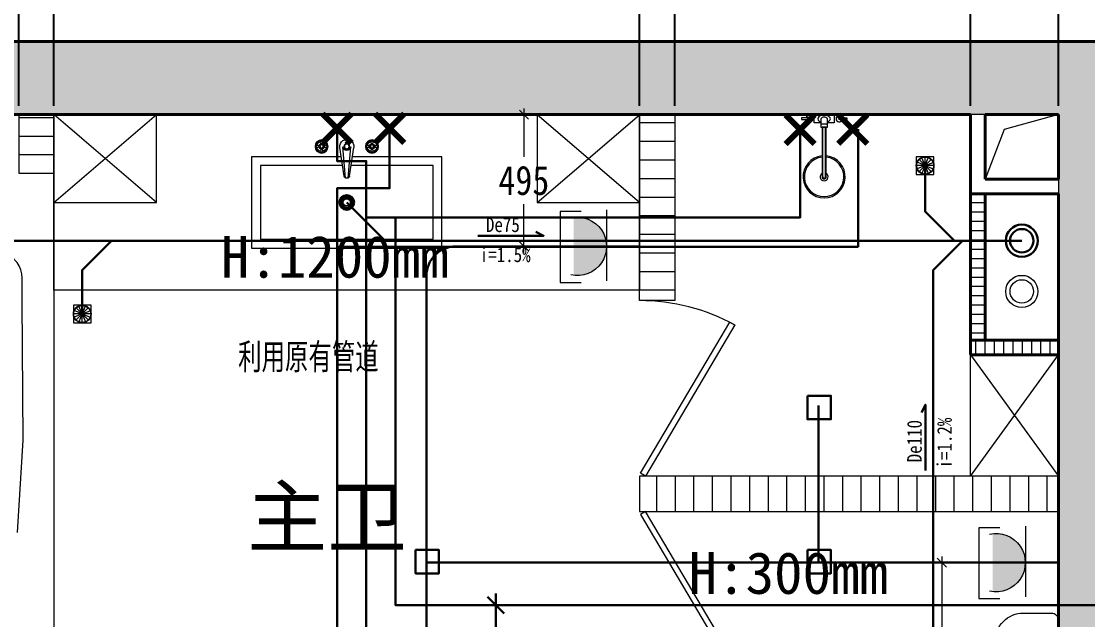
# Model space of a CAD drawing. Header units: millimetres. Extents: x -64529 to 3079702, y -28926 to 77119.
# Drawn here: x -28731 to -25090, y 15637 to 17680 of the extents above; entities that cross this region are included whole.
import ezdxf

# ---------------------------------------------------------------- set-up
doc = ezdxf.new("R2010")
doc.units = ezdxf.units.MM
doc.header["$LTSCALE"] = 10
doc.layers.get('0').update_dxf_attribs({"color": 255})
doc.layers.get('Defpoints').update_dxf_attribs({"color": 255})
for name, color, linetype, lineweight in [('1强弱电插座尺寸', 5, 'Continuous', 0), ('1强电插座布线图', 1, 'Continuous', 30), ('1强电插座布置图', 1, 'Continuous', 30), ('1排水布置图', 1, 'Continuous', 30), ('1浅浅', 251, 'Continuous', 20), ('1给水布置图', 4, 'Continuous', 30), ('1给水平面布置图', 4, 'Continuous', 13), ('图框', 255, 'Continuous', 0), ('机电', 3, 'Continuous', 0), ('标注', 250, 'Continuous', 0)]:
    doc.layers.add(name, color=color, linetype=linetype, lineweight=lineweight)
doc.styles.add('_THVAC_DIM', font='SIMPLEX', dxfattribs={"width": 0.8, "height": 3.5, "bigfont": 'HZTXT'})
doc.styles.get("Standard").update_dxf_attribs({"font": ''})
doc.styles.add('夏建东', font='', dxfattribs={"width": 0.85})
doc.styles.add('宋体', font='', dxfattribs={"height": 2.5})
doc.styles.get('Standard').set_extended_font_data('SimSun')
doc.styles.get('夏建东').set_extended_font_data('SimSun')
doc.styles.get('宋体').set_extended_font_data('SimSun')
doc.dimstyles.new('g', dxfattribs={"dimtxt": 100, "dimasz": 31, "dimexe": 21, "dimexo": 30, "dimgap": 31, "dimtad": 1, "dimtih": 1, "dimtoh": 1, "dimdec": 0, "dimrnd": 10, "dimdsep": 46, "dimtxsty": '夏建东', "dimblk": 'OBLIQUE', "dimcen": 2.5, "dimdle": 21, "dimclrd": 5, "dimclre": 5, "dimclrt": 5, "dimadec": 0, "dimazin": 0, "dimtfac": 1, "dimtdec": 0, "dimtmove": 2, "dimatfit": 3, "dimldrblk": 'DOT', "dimfxl": 300, "dimlwd": -1, "dimlwe": -1, "dimarcsym": 1})
doc.dimstyles.new('副本 外标注', dxfattribs={"dimtxt": 140, "dimasz": 60, "dimexe": 30, "dimexo": 30, "dimgap": 80, "dimtad": 1, "dimtoh": 1, "dimdec": 0, "dimtxsty": 'Standard', "dimblk": 'OBLIQUE', "dimcen": 2.5, "dimdle": 60, "dimclrd": 250, "dimclre": 250, "dimclrt": 44, "dimadec": 0, "dimazin": 0, "dimtfac": 1, "dimtdec": 0, "dimtix": 1, "dimtmove": 0, "dimatfit": 3, "dimldrblk": 'DOTSMALL', "dimfxl": 1, "dimtfill": 1, "dimarcsym": 0})
doc.dimstyles.new('外尺寸', dxfattribs={"dimscale": 100, "dimtxt": 2.5, "dimasz": 1, "dimexe": 1, "dimexo": 1, "dimgap": 0.8, "dimtad": 1, "dimdec": 0, "dimdsep": 46, "dimtxsty": '宋体', "dimblk1": 'ARCHTICK', "dimblk2": 'ARCHTICK', "dimsah": 1, "dimcen": -0.9, "dimclrd": 256, "dimclre": 256, "dimclrt": 96, "dimaunit": 1, "dimadec": 0, "dimazin": 0, "dimtfac": 0.35, "dimtdec": 0, "dimtix": 1, "dimtmove": 2, "dimatfit": 3, "dimldrblk": 'DOT', "dimfxl": 7, "dimfxlon": 1, "dimtvp": 0.8, "dimtolj": 1, "dimtzin": 0, "dimlwd": -1, "dimlwe": -1, "dimarcsym": 0})

# ---------------------------------------------------------------- blocks, each defined once
blk = doc.blocks.new('热水')
at = {"layer": '图框', "color": 1, "lineweight": 0, "const_width": 40, "elevation": 5661.9}
for points in [[(228689.2, 195326.7), (228490.4, 195525.6)], [(228689.2, 195525.6), (228490.4, 195326.7)]]:
    blk.add_lwpolyline(points, dxfattribs=at)
blk = doc.blocks.new('冷水')
at = {"layer": '图框', "color": 4, "lineweight": 0, "const_width": 40, "elevation": 5661.9}
for points in [[(228130.8, 195325.4), (228329.7, 195524.3)], [(228329.7, 195325.4), (228130.8, 195524.3)]]:
    blk.add_lwpolyline(points, dxfattribs=at)
blk = doc.blocks.new('A$C27FE3D30')
at = {"layer": '机电'}
for p, q in [((-94262, 38463), (-94351, 38501)), ((-94262, 38463), (-94330, 38531)), ((-94262, 38463), (-94300, 38552)), ((-94262, 38367), (-94262, 38559)), ((-94262, 38463), (-94226, 38552)), ((-94262, 38463), (-94195, 38531)), ((-94262, 38463), (-94173, 38499)), ((-94262, 38463), (-94358, 38463)), ((-94262, 38463), (-94358, 38463)), ((-94166, 38463), (-94358, 38463)), ((-94262, 38463), (-94351, 38426)), ((-94262, 38463), (-94330, 38396)), ((-94262, 38463), (-94300, 38375)), ((-94262, 38463), (-94195, 38396)), ((-94262, 38463), (-94226, 38375)), ((-94262, 38463), (-94173, 38428)), ((-94262, 38463), (-94262, 38463))]:
    blk.add_line(p, q, dxfattribs=at)
blk.add_lwpolyline([(-94362, 38363), (-94162, 38363), (-94162, 38563), (-94362, 38563)], close=True, dxfattribs=at)
for radius in [100, 96]:
    blk.add_circle((-94262, 38463), radius, dxfattribs=at)
blk = doc.blocks.new('_Oblique')
at = {"color": 0, "linetype": 'ByBlock', "lineweight": -2}
blk.add_line((-0.5, -0.5), (0.5, 0.5), dxfattribs=at)
blk = doc.blocks.new('*D613')
at = {"layer": '1浅浅', "color": 250, "lineweight": -2, "transparency": 16777216}
for p, q in [((-35240, 17391.5), (-35240, 19292.7)), ((-17760, 17391.5), (-17760, 19292.7)), ((-35300, 19262.7), (-17700, 19262.7))]:
    blk.add_line(p, q, dxfattribs=at)
at = {"layer": 'Defpoints', "color": 0, "lineweight": 30, "transparency": 16777216}
for p in [(-17760, 19262.7), (-35240, 17361.5), (-17760, 17361.5)]:
    blk.add_point(p, dxfattribs=at)
at = {"layer": '1浅浅', "color": 250, "lineweight": -2, "transparency": 16777216, "xscale": 60, "yscale": 60, "zscale": 60, "rotation": 180}
blk.add_blockref('_Oblique', (-35240, 19262.7), dxfattribs=at)
at = {"layer": '1浅浅', "color": 250, "lineweight": -2, "transparency": 16777216, "xscale": 60, "yscale": 60, "zscale": 60}
blk.add_blockref('_Oblique', (-17760, 19262.7), dxfattribs=at)
at = {"layer": '1浅浅', "color": 44, "transparency": 16777216, "insert": (-26500, 19412.7), "char_height": 140, "attachment_point": 5, "bg_fill": 3, "box_fill_scale": 1.1, "bg_fill_color": 256, "bg_fill_true_color": 13158600, "bg_fill_transparency": 16430252}
blk.add_mtext('17330', dxfattribs=at)
blk = doc.blocks.new('_DotSmall')
at = {"color": 0, "linetype": 'ByBlock', "const_width": 0.5}
blk.add_lwpolyline([(-0.0625, 0, 1), (0.0625, 0, 1)], format="xyb", close=True, dxfattribs=at)
blk = doc.blocks.new('*D631')
at = {"layer": '1浅浅', "color": 250, "lineweight": -2, "transparency": 16777216}
for p, q in [((-26500, 17391.5), (-26500, 18359.6)), ((-25490, 17391.5), (-25490, 18359.6)), ((-26560, 18329.6), (-25430, 18329.6))]:
    blk.add_line(p, q, dxfattribs=at)
at = {"layer": 'Defpoints', "color": 0, "lineweight": 30, "transparency": 16777216}
for p in [(-25490, 18329.6), (-26500, 17361.5), (-25490, 17361.5)]:
    blk.add_point(p, dxfattribs=at)
at = {"layer": '1浅浅', "color": 250, "lineweight": -2, "transparency": 16777216, "xscale": 60, "yscale": 60, "zscale": 60, "rotation": 180}
blk.add_blockref('_Oblique', (-26500, 18329.6), dxfattribs=at)
at = {"layer": '1浅浅', "color": 250, "lineweight": -2, "transparency": 16777216, "xscale": 60, "yscale": 60, "zscale": 60}
blk.add_blockref('_Oblique', (-25490, 18329.6), dxfattribs=at)
at = {"layer": '1浅浅', "color": 44, "transparency": 16777216, "insert": (-25995, 18479.6), "char_height": 140, "attachment_point": 5, "bg_fill": 3, "box_fill_scale": 1.1, "bg_fill_color": 256, "bg_fill_true_color": 13158600, "bg_fill_transparency": 3955916}
blk.add_mtext('1010', dxfattribs=at)
blk = doc.blocks.new('*D632')
at = {"layer": '1浅浅', "color": 250, "lineweight": -2, "transparency": 16777216}
for p, q in [((-25490, 17391.5), (-25490, 18359.6)), ((-25190, 17391.5), (-25190, 18359.6)), ((-25490, 18329.6), (-25550, 18329.6)), ((-25490, 18329.6), (-25190, 18329.6)), ((-25190, 18329.6), (-25130, 18329.6))]:
    blk.add_line(p, q, dxfattribs=at)
at = {"layer": 'Defpoints', "color": 0, "lineweight": 30, "transparency": 16777216}
for p in [(-25190, 18329.6), (-25490, 17361.5), (-25190, 17361.5)]:
    blk.add_point(p, dxfattribs=at)
at = {"layer": '1浅浅', "color": 250, "lineweight": -2, "transparency": 16777216, "xscale": 60, "yscale": 60, "zscale": 60}
blk.add_blockref('_Oblique', (-25490, 18329.6), dxfattribs=at)
at = {"layer": '1浅浅', "color": 250, "lineweight": -2, "transparency": 16777216, "xscale": 60, "yscale": 60, "zscale": 60, "rotation": 180}
blk.add_blockref('_Oblique', (-25190, 18329.6), dxfattribs=at)
at = {"layer": '1浅浅', "color": 44, "transparency": 16777216, "insert": (-25340, 18479.6), "char_height": 140, "attachment_point": 5, "bg_fill": 3, "box_fill_scale": 1.1, "bg_fill_color": 256, "bg_fill_true_color": 13158600, "bg_fill_transparency": 3955916}
blk.add_mtext('300', dxfattribs=at)
blk = doc.blocks.new('_ArchTick')
at = {"color": 0, "linetype": 'ByBlock', "const_width": 0.15}
blk.add_lwpolyline([(-0.5, -0.5), (0.5, 0.5)], dxfattribs=at)
blk = doc.blocks.new('*D633')
at = {"layer": '1浅浅', "transparency": 16777216}
for p, q in [((-29550, 18127.3), (-29550, 18927.3)), ((-25190, 18127.3), (-25190, 18927.3)), ((-29550, 18827.3), (-25190, 18827.3))]:
    blk.add_line(p, q, dxfattribs=at)
at = {"layer": 'Defpoints', "color": 0, "lineweight": 30, "transparency": 16777216}
for p in [(-25190, 18827.3), (-29550, 17361.5), (-25190, 17361.5)]:
    blk.add_point(p, dxfattribs=at)
at = {"layer": '1浅浅', "transparency": 16777216, "xscale": 100, "yscale": 100, "zscale": 100, "rotation": 180}
blk.add_blockref('_ArchTick', (-29550, 18827.3), dxfattribs=at)
at = {"layer": '1浅浅', "transparency": 16777216, "xscale": 100, "yscale": 100, "zscale": 100}
blk.add_blockref('_ArchTick', (-25190, 18827.3), dxfattribs=at)
at = {"layer": '1浅浅', "color": 96, "transparency": 16777216, "insert": (-27370, 18908.5), "char_height": 2.5, "attachment_point": 5, "style": '宋体'}
blk.add_mtext('\\A1;4360', dxfattribs=at)
blk = doc.blocks.new('_Dot')
at = {"color": 0, "linetype": 'ByBlock', "lineweight": -2}
blk.add_line((-0.5, 0), (-1, 0), dxfattribs=at)
at = {"color": 0, "linetype": 'ByBlock', "const_width": 0.5}
blk.add_lwpolyline([(-0.25, 0, 1), (0.25, 0, 1)], format="xyb", close=True, dxfattribs=at)
blk = doc.blocks.new('20180505.12473001')
at = {"layer": '标注', "linetype": 'ByBlock'}
h = blk.add_hatch(color=1, dxfattribs=at)
edge = h.paths.add_edge_path()
edge.add_ellipse((212.8, 124.7), major_axis=(0, 99.8), ratio=1, start_angle=-6.9343, end_angle=186.9801, ccw=False)
edge.add_line((224.9, 223.7), (224.9, 25.6))
at = {"layer": '标注', "color": 1}
for p, q in [((112.7, 0, 0), (112.7, 242, 0)), ((0, 124.7, 0), (132.1, 124.7, 0))]:
    blk.add_line(p, q, dxfattribs=at)
at = {"layer": '标注', "color": 1, "elevation": 0}
blk.add_lwpolyline([(200, 5.4), (271.6, 5.4), (271.6, 247.6), (200, 247.6)], dxfattribs=at)
at = {"layer": '标注', "color": 1, "extrusion": (0, 0, -1)}
blk.add_ellipse((212.8, 124.7, 0), major_axis=(0, 99.8), ratio=1, start_param=2.918756, end_param=6.505223, dxfattribs=at)
blk = doc.blocks.new('*D645')
at = {"layer": '1强弱电插座尺寸', "color": 5, "transparency": 16777216}
for p, q in [((-27015.3, 17382.3), (-27015.3, 17217.4)), ((-26695.3, 17361.3), (-27036.3, 17361.3)), ((-27015.3, 16890.5), (-27015.3, 17055.4)), ((-26695.3, 16911.5), (-27036.3, 16911.5))]:
    blk.add_line(p, q, dxfattribs=at)
at = {"layer": 'Defpoints', "color": 0, "lineweight": 30, "transparency": 16777216}
for p in [(-27015.3, 17361.3), (-26665.3, 17361.3), (-26665.3, 16911.5)]:
    blk.add_point(p, dxfattribs=at)
at = {"layer": '1强弱电插座尺寸', "color": 5, "transparency": 16777216, "xscale": 31, "yscale": 31, "zscale": 31}
for p, rotation in [((-27015.3, 17361.3), 90), ((-27015.3, 16911.5), 270)]:
    blk.add_blockref('_Oblique', p, dxfattribs=dict(at, rotation=rotation))
at = {"layer": '1强弱电插座尺寸', "color": 5, "transparency": 16777216, "insert": (-27015.3, 17136.4), "char_height": 100, "attachment_point": 5, "style": '夏建东'}
blk.add_mtext('495', dxfattribs=at)
blk = doc.blocks.new('*D686')
at = {"layer": '1浅浅', "color": 250, "lineweight": -2, "transparency": 16777216}
for p, q in [((-29430, 17391.5), (-29430, 18359.6)), ((-28740, 17391.5), (-28740, 18359.6)), ((-29490, 18329.6), (-28680, 18329.6))]:
    blk.add_line(p, q, dxfattribs=at)
at = {"layer": 'Defpoints', "color": 0, "lineweight": 30, "transparency": 16777216}
for p in [(-28740, 18329.6), (-29430, 17361.5), (-28740, 17361.5)]:
    blk.add_point(p, dxfattribs=at)
at = {"layer": '1浅浅', "color": 250, "lineweight": -2, "transparency": 16777216, "xscale": 60, "yscale": 60, "zscale": 60, "rotation": 180}
blk.add_blockref('_Oblique', (-29430, 18329.6), dxfattribs=at)
at = {"layer": '1浅浅', "color": 250, "lineweight": -2, "transparency": 16777216, "xscale": 60, "yscale": 60, "zscale": 60}
blk.add_blockref('_Oblique', (-28740, 18329.6), dxfattribs=at)
at = {"layer": '1浅浅', "color": 44, "transparency": 16777216, "insert": (-29085, 18479.6), "char_height": 140, "attachment_point": 5, "bg_fill": 3, "box_fill_scale": 1.1, "bg_fill_color": 256, "bg_fill_true_color": 13158600, "bg_fill_transparency": 3955916}
blk.add_mtext('690', dxfattribs=at)
blk = doc.blocks.new('*D687')
at = {"layer": '1浅浅', "color": 250, "lineweight": -2, "transparency": 16777216}
for p, q in [((-28740, 17391.5), (-28740, 18359.6)), ((-28620, 17391.5), (-28620, 18359.6)), ((-28740, 18329.6), (-28800, 18329.6)), ((-28740, 18329.6), (-28620, 18329.6)), ((-28620, 18329.6), (-28560, 18329.6))]:
    blk.add_line(p, q, dxfattribs=at)
at = {"layer": 'Defpoints', "color": 0, "lineweight": 30, "transparency": 16777216}
for p in [(-28620, 18329.6), (-28740, 17361.5), (-28620, 17361.5)]:
    blk.add_point(p, dxfattribs=at)
at = {"layer": '1浅浅', "color": 250, "lineweight": -2, "transparency": 16777216, "xscale": 60, "yscale": 60, "zscale": 60}
blk.add_blockref('_Oblique', (-28740, 18329.6), dxfattribs=at)
at = {"layer": '1浅浅', "color": 250, "lineweight": -2, "transparency": 16777216, "xscale": 60, "yscale": 60, "zscale": 60, "rotation": 180}
blk.add_blockref('_Oblique', (-28620, 18329.6), dxfattribs=at)
at = {"layer": '1浅浅', "color": 44, "transparency": 16777216, "insert": (-28680, 18479.6), "char_height": 140, "attachment_point": 5, "bg_fill": 3, "box_fill_scale": 1.1, "bg_fill_color": 256, "bg_fill_true_color": 13158600, "bg_fill_transparency": 9497788}
blk.add_mtext('120', dxfattribs=at)
blk = doc.blocks.new('*D688')
at = {"layer": '1浅浅', "color": 250, "lineweight": -2, "transparency": 16777216}
for p, q in [((-28620, 17391.5), (-28620, 18359.6)), ((-26620, 17391.3), (-26620, 18359.6)), ((-28680, 18329.6), (-26560, 18329.6))]:
    blk.add_line(p, q, dxfattribs=at)
at = {"layer": 'Defpoints', "color": 0, "lineweight": 30, "transparency": 16777216}
for p in [(-26620, 18329.6), (-28620, 17361.5), (-26620, 17361.3)]:
    blk.add_point(p, dxfattribs=at)
at = {"layer": '1浅浅', "color": 250, "lineweight": -2, "transparency": 16777216, "xscale": 60, "yscale": 60, "zscale": 60, "rotation": 180}
blk.add_blockref('_Oblique', (-28620, 18329.6), dxfattribs=at)
at = {"layer": '1浅浅', "color": 250, "lineweight": -2, "transparency": 16777216, "xscale": 60, "yscale": 60, "zscale": 60}
blk.add_blockref('_Oblique', (-26620, 18329.6), dxfattribs=at)
at = {"layer": '1浅浅', "color": 44, "transparency": 16777216, "insert": (-27620, 18479.6), "char_height": 140, "attachment_point": 5, "bg_fill": 3, "box_fill_scale": 1.1, "bg_fill_color": 256, "bg_fill_true_color": 13158600, "bg_fill_transparency": 3955916}
blk.add_mtext('2000', dxfattribs=at)
blk = doc.blocks.new('*D694')
at = {"layer": '1强弱电插座尺寸', "color": 5, "transparency": 16777216}
for p, q in [((-25587.9, 15852.6), (-25587.9, 15382.5)), ((-25220, 15831.6), (-25608.9, 15831.6)), ((-25587.9, 14750.5), (-25587.9, 15220.5)), ((-25220, 14771.5), (-25608.9, 14771.5))]:
    blk.add_line(p, q, dxfattribs=at)
at = {"layer": 'Defpoints', "color": 0, "lineweight": 30, "transparency": 16777216}
for p in [(-25190, 15831.6), (-25587.9, 14771.5), (-25190, 14771.5)]:
    blk.add_point(p, dxfattribs=at)
at = {"layer": '1强弱电插座尺寸', "color": 5, "transparency": 16777216, "xscale": 31, "yscale": 31, "zscale": 31}
for p, rotation in [((-25587.9, 15831.6), 90), ((-25587.9, 14771.5), 270)]:
    blk.add_blockref('_Oblique', p, dxfattribs=dict(at, rotation=rotation))
at = {"layer": '1强弱电插座尺寸', "color": 5, "transparency": 16777216, "insert": (-25587.9, 15301.5), "char_height": 100, "attachment_point": 5, "style": '夏建东'}
blk.add_mtext('1060', dxfattribs=at)

msp = doc.modelspace()

# ---------------------------------------------------------------- hatches: boundary and pattern name
at = {"layer": '1浅浅'}
h = msp.add_hatch(color=251, dxfattribs=at)
h.dxf.hatch_style = 1
h.paths.add_polyline_path([(-35490, 17611.5), (-17510, 17611.5), (-17510, 16911.5), (-17760, 16911.5), (-17760, 17361.5), (-35240, 17361.5), (-35240, 16911.5), (-35490, 16911.5)])
h = msp.add_hatch(color=251, dxfattribs=at)
h.dxf.hatch_style = 1
h.paths.add_polyline_path([(-25190, 17361.5), (-25190, 11936.5), (-24990, 11936.5), (-24990, 12291.5), (-24990, 17361.5)])
at = {"layer": '1浅浅', "lineweight": 0}
h = msp.add_hatch(dxfattribs=at)
h.set_pattern_fill('ANSI31', color=251, scale=10, angle=135, style=0)
h.set_pattern_definition([(180, (-25490.002, 17092.633), (-5e-15, -31.75), [])])
h.paths.add_polyline_path([(-25440, 17092.6), (-25488, 17092.6), (-25490, 17091.5), (-25490, 16592.6), (-25440, 16592.6), (-25440, 16636)])
h = msp.add_hatch(dxfattribs=at)
h.set_pattern_fill('ANSI31', color=251, scale=10, angle=45, style=0)
h.set_pattern_definition([(90, (-25440.002, 16591.55), (-31.75, 5e-15), [])])
h.paths.add_polyline_path([(-25490, 16591.5), (-25490, 16541.5), (-25190, 16541.5), (-25190, 16591.5)])
h = msp.add_hatch(dxfattribs=at)
h.set_pattern_fill('ANSI31', color=251, scale=20, angle=45, style=0)
h.set_pattern_definition([(90, (431654.517, 53754.05), (-63.5, 0), [])])
h.paths.add_polyline_path([(-26620, 16126.5), (-26620, 16006.5), (-25190, 16006.5), (-25190, 16126.5)])

# ---------------------------------------------------------------- linework, layer by layer
at = {"layer": '1强电插座布线图', "color": 2, "linetype": 'Continuous', "lineweight": 30}
msp.add_lwpolyline([(-27348, 12511.5), (-27348, 16811.5, -0.414214), (-27248, 16911.5), (-26620, 16911.5)], format="xyb", dxfattribs=at)
at = {"layer": '1强电插座布线图', "linetype": 'Continuous', "lineweight": 30}
msp.add_lwpolyline([(-26046.9, 16401.3), (-25966.9, 16401.3), (-25966.9, 16321.3), (-26046.9, 16321.3)], close=True, dxfattribs=at)
at = {"layer": '1强电插座布线图', "color": 2, "linetype": 'Continuous', "lineweight": 30}
for points in [[(-26009.7, 15831.6), (-26009.7, 16368)], [(-25190, 15831.6), (-27348, 15831.6)]]:
    msp.add_lwpolyline(points, dxfattribs=at)
for points in [[(-27385.2, 15874.9), (-27305.2, 15874.9), (-27305.2, 15794.9), (-27385.2, 15794.9)], [(-26046.9, 15874.9), (-25966.9, 15874.9), (-25966.9, 15794.9), (-26046.9, 15794.9)]]:
    msp.add_lwpolyline(points, close=True, dxfattribs=at)
at = {"layer": '1排水布置图', "linetype": 'Continuous', "lineweight": 30}
for points in [[(-25645.1, 17187.6), (-25645.1, 17030.9), (-25545.1, 16930.9), (-25545.1, 16930.9)], [(-27620, 17061.7), (-27489.2, 16930.9)], [(-29083.3, 15638.3), (-29083.3, 16830.9), (-28983.3, 16930.9), (-25517.4, 16930.9)], [(-28523.7, 16680.8), (-28523.7, 16830.9), (-28423.7, 16930.9), (-28423.7, 16930.9)], [(-25617.4, 15396.8), (-25617.4, 16830.9), (-25517.4, 16930.9), (-25315, 16930.9)]]:
    msp.add_lwpolyline(points, dxfattribs=at)
at = {"layer": '1排水布置图', "elevation": 0}
for points in [[(-27172.7, 16948.1), (-26948, 16948.1), (-26974.8, 16960.9)], [(-25644.3, 16146.2), (-25644.3, 16370.9), (-25657.1, 16344.2)]]:
    msp.add_lwpolyline(points, dxfattribs=at)
at = {"layer": '1排水布置图', "linetype": 'Continuous', "lineweight": 30}
for centre, radius in [((-27620, 17061.7), 25), ((-27620, 17061.7), 20), ((-25315, 16930.9), 55), ((-25315, 16930.9), 40)]:
    msp.add_circle(centre, radius, dxfattribs=at)
at = {"layer": '1浅浅', "color": 251, "lineweight": 40}
for p, q in [((-35490, 17611.5), (-17510, 17611.5)), ((-35240, 17361.5), (-25490, 17361.5)), ((-26490, 17361.5), (-27990, 17361.5)), ((-26490, 17361.5), (-27990, 17361.5)), ((-25490, 17361.5), (-27009.9, 17361.5)), ((-25490, 17361.5), (-26490, 17361.5)), ((-25490, 17361.5), (-26290, 17361.5)), ((-25490, 17361.5), (-26190, 17361.5)), ((-25490, 17361.5), (-25490, 17091.5)), ((-25490, 17361.5), (-25490, 17091.5)), ((-25440, 17361.5), (-25190, 17361.5)), ((-25440, 17361.5), (-25440, 17141.5)), ((-25190, 17361.5), (-25440, 17361.5)), ((-25190, 17361.5), (-25190, 17141.5)), ((-25440, 17141.5), (-25190, 17141.5)), ((-25490, 17092.6), (-25490, 16542.6)), ((-25490, 17091.5), (-25190, 17091.5)), ((-25440, 17092.6), (-25440, 16591.5)), ((-25190, 17091.5), (-25190, 12711.5)), ((-25190, 16591.5), (-25490, 16591.5)), ((-25190, 16541.5), (-25490, 16541.5))]:
    msp.add_line(p, q, dxfattribs=at)
at = {"layer": '1浅浅', "color": 251}
for p, q in [((-28620, 17361.7), (-28620, 14771.6)), ((-25190, 17141.5), (-25190, 17091.5))]:
    msp.add_line(p, q, dxfattribs=at)
at = {"layer": '1浅浅', "color": 251, "ltscale": 100}
msp.add_line((-26400.4, 17361.5), (-26990, 17361.5), dxfattribs=at)
at = {"layer": '1浅浅', "color": 251, "ltscale": 0.1}
for p, q in [((-25190, 17361.5), (-25375.7, 17311.2)), ((-25375.7, 17311.2), (-25440, 17141.5))]:
    msp.add_line(p, q, dxfattribs=at)
at = {"layer": '1浅浅', "color": 251, "ltscale": 0.05}
for p, q in [((-26001.1, 17329.6), (-25978.9, 17329.6)), ((-27708.1, 17260.4), (-27708.1, 17263.7)), ((-27704.1, 17260.4), (-27704.1, 17263.7)), ((-27620, 17266.4), (-27625.3, 17266.4)), ((-27620, 17266.4), (-27614.7, 17266.4)), ((-27535.9, 17260.4), (-27535.9, 17263.7)), ((-27531.9, 17260.4), (-27531.9, 17263.7)), ((-27713.8, 17254.8), (-27717, 17254.8)), ((-27713.8, 17250.8), (-27717, 17250.8)), ((-27708.1, 17245.1), (-27708.1, 17241.8)), ((-27704.1, 17245.1), (-27704.1, 17241.8)), ((-27698.4, 17254.8), (-27695.1, 17254.8)), ((-27698.4, 17250.8), (-27695.1, 17250.8)), ((-27628.7, 17151.4), (-27643.7, 17249.1)), ((-27624.4, 17145.1), (-27633.9, 17251.5)), ((-27615.6, 17145.1), (-27606.1, 17251.5)), ((-27611.3, 17151.4), (-27596.3, 17249.1)), ((-27541.6, 17254.8), (-27544.9, 17254.8)), ((-27541.6, 17250.8), (-27544.9, 17250.8)), ((-27535.9, 17245.1), (-27535.9, 17241.8)), ((-27531.9, 17245.1), (-27531.9, 17241.8)), ((-27526.3, 17254.8), (-27523, 17254.8)), ((-27526.3, 17250.8), (-27523, 17250.8)), ((-25490, 16541.5), (-25190, 16126.5)), ((-25490, 16126.5), (-25190, 16541.5))]:
    msp.add_line(p, q, dxfattribs=at)
at = {"layer": '1浅浅', "color": 251, "lineweight": 20}
msp.add_line((-25390, 17090.5), (-25388, 17091.5), dxfattribs=at)
at = {"layer": '1浅浅', "color": 251, "ltscale": 0.05}
for points in [[(-28620, 17361.7), (-26620, 17361.5), (-26620, 16761.5), (-28620, 16761.7)], [(-26311.9, 16653.3), (-26294.7, 16643.1), (-26600, 16126.6), (-26617.2, 16136.8)], [(-25490, 16541.5), (-25190, 16541.5), (-25190, 16126.5), (-25490, 16126.5)], [(-26311.9, 15479.9), (-26294.7, 15490.1), (-26600, 16006.6), (-26617.2, 15996.4)]]:
    msp.add_lwpolyline(points, close=True, dxfattribs=at)
for points in [[(-26041.3, 17350.3), (-26067, 17350.3), (-26067, 17344.9), (-26041.3, 17344.9)], [(-26001.1, 17333.6), (-26024.1, 17333.6), (-26024.1, 17361.5), (-25955.9, 17361.5), (-25955.9, 17333.6), (-25978.9, 17333.6)], [(-26001.1, 17347.6), (-26001.1, 17318.3), (-25978.9, 17318.3), (-25978.9, 17347.6)], [(-25938.7, 17350.3), (-25913, 17350.3), (-25913, 17344.9), (-25938.7, 17344.9)], [(-25982.8, 17149), (-25982.8, 17318.3), (-25997.2, 17318.3), (-25997.2, 17149)], [(-25985, 17149), (-25985, 17318.3), (-25995, 17318.3), (-25995, 17149)], [(-27638.9, 17217.8), (-27945, 17217.8), (-27945, 16905.7), (-27295, 16905.7), (-27295, 17217.8), (-27601.1, 17217.8)], [(-27634.3, 17187.8), (-27915, 17187.8), (-27915, 16935.7), (-27325, 16935.7), (-27325, 17187.8), (-27605.7, 17187.8)]]:
    msp.add_lwpolyline(points, dxfattribs=at)
at = {"layer": '1浅浅', "color": 251}
msp.add_lwpolyline([(-28744.7, 15934.1), (-28724.8, 16250.1), (-28728.6, 16724.3), (-28728, 16803.4, 0.340904), (-28793.2, 16887.9), (-29087.8, 16916.5)], format="xyb", dxfattribs=at)
msp.add_lwpolyline([(-26620, 16126.5), (-26620, 16006.5), (-25190, 16006.5), (-25190, 16126.5)], close=True, dxfattribs=at)
at = {"layer": '1浅浅', "color": 251, "ltscale": 0.05}
msp.add_lwpolyline([(-25406, 15215.1), (-25406, 15563.1, -0.414214), (-25310, 15659.1), (-25214, 15659.1, -0.414214), (-25190, 15635.1), (-25190, 15143.1, -0.414214), (-25214, 15119.1), (-25310, 15119.1, -0.414214)], format="xyb", close=True, dxfattribs=at)
for radius in [16, 12]:
    msp.add_circle((-27620, 17061.7), radius, dxfattribs=at)
at = {"layer": '1浅浅', "color": 251}
for centre, radius in [((-25315, 16930.9), 55), ((-25315, 16930.9), 40), ((-25315, 16757.7), 55), ((-25315, 16757.7), 40)]:
    msp.add_circle(centre, radius, dxfattribs=at)
at = {"layer": '1浅浅', "color": 251, "ltscale": 0.05}
for centre, radius, start, end in [((-26041.3, 17347.6), 10.5, 194.8057, 165.1943), ((-26043.2, 17347.6), 3.3, 305.405, 54.595), ((-25990, 17339.3), 13.9, 36.663, 143.337), ((-25938.7, 17347.6), 10.5, 14.8057, 345.1943), ((-25936.8, 17347.6), 3.3, 125.405, 234.595), ((-25990, 17149), 72, 96.1419, 83.8581), ((-25990, 17149), 67.5, 96.1419, 83.8581), ((-25990, 17149), 13.7, 121.6891, 58.3109), ((-25990, 17149), 7.22, 180, 0), ((-25990, 17149), 4.97, 180, 0), ((-26620, 16051), 675.5, 61.2169, 90)]:
    msp.add_arc(centre, radius, start, end, dxfattribs=at)
msp.add_ellipse((-25990, 17347.6), major_axis=(21.5, 0), ratio=0.568478, start_param=-1.025813, end_param=4.167405, dxfattribs=at)
at = {"layer": '1浅浅', "color": 251, "ltscale": 0.05, "extrusion": (0, 0, -1)}
for centre, major_axis, start_param, end_param in [((-27706.1, 17252.8), (-15.8, 15.8), 5.497787, 11.780972), ((-27706.1, 17252.8), (-14.4, 14.4), 5.497787, 11.780972), ((-27706.1, 17252.8), (-11.9, 11.9), 5.70389, 6.862481), ((-27706.1, 17252.8), (6.51, 6.51), 4.147658, 5.27712), ((-27706.1, 17252.8), (-5.66, 5.66), 5.497787, 11.780972), ((-27706.1, 17267.2), (-2.83, 2.83), 5.497787, 11.780972), ((-27706.1, 17252.8), (-6.51, 6.51), 1.006065, 2.135527), ((-27706.1, 17252.8), (11.9, 11.9), -0.579296, 0.579296), ((-27620, 17252.8), (17, 17), 3.774399, 7.221175), ((-27620, 17252.8), (-7.07, 7.07), 5.497787, 11.780972), ((-27620, 17252.8), (-5.66, 5.66), 5.497787, 11.780972), ((-27620, 17259.3), (-6.23, 6.23), 0.142527, 1.42827), ((-27533.9, 17252.8), (-15.8, 15.8), 5.497787, 11.780972), ((-27533.9, 17252.8), (-14.4, 14.4), 5.497787, 11.780972), ((-27533.9, 17252.8), (-11.9, 11.9), 5.70389, 6.862481), ((-27533.9, 17252.8), (6.51, 6.51), 4.147658, 5.27712), ((-27533.9, 17252.8), (-5.66, 5.66), 5.497787, 11.780972), ((-27533.9, 17267.2), (-2.83, 2.83), 5.497787, 11.780972), ((-27533.9, 17252.8), (-6.51, 6.51), 1.006065, 2.135527), ((-27533.9, 17252.8), (11.9, 11.9), -0.579296, 0.579296), ((-27720.5, 17252.8), (-2.83, 2.83), 5.497787, 11.780972), ((-27706.1, 17252.8), (11.9, 11.9), 2.562297, 3.720888), ((-27706.1, 17252.8), (-6.51, 6.51), 4.147658, 5.27712), ((-27706.1, 17252.8), (-3.96, 3.96), 5.497787, 11.780972), ((-27706.1, 17238.4), (-2.83, 2.83), 5.497787, 11.780972), ((-27706.1, 17252.8), (6.51, 6.51), 1.006065, 2.135527), ((-27706.1, 17252.8), (11.9, 11.9), 0.991501, 2.150092), ((-27691.7, 17252.8), (-2.83, 2.83), 5.497787, 11.780972), ((-27620, 17252.8), (-9.9, 9.9), 2.445679, 5.408302), ((-27548.3, 17252.8), (-2.83, 2.83), 5.497787, 11.780972), ((-27533.9, 17252.8), (11.9, 11.9), 2.562297, 3.720888), ((-27533.9, 17252.8), (-6.51, 6.51), 4.147658, 5.27712), ((-27533.9, 17252.8), (-3.96, 3.96), 5.497787, 11.780972), ((-27533.9, 17238.4), (-2.83, 2.83), 5.497787, 11.780972), ((-27533.9, 17252.8), (6.51, 6.51), 1.006065, 2.135527), ((-27533.9, 17252.8), (11.9, 11.9), 0.991501, 2.150092), ((-27519.5, 17252.8), (-2.83, 2.83), 5.497787, 11.780972), ((-27620, 17152.8), (-6.22, 6.22), 2.508786, 5.345196)]:
    msp.add_ellipse(centre, major_axis=major_axis, ratio=1, start_param=start_param, end_param=end_param, dxfattribs=at)
at = {"layer": '1给水平面布置图', "linetype": 'Continuous', "lineweight": 30}
msp.add_line((-27139.5, 15714.3), (-27083.1, 15657.9), dxfattribs=at)
for points in [[(-22550.7, 7515.4), (-22550.7, 15486.1), (-27653.4, 15486.1), (-27653.4, 17110.2), (-27473.6, 17110.2), (-27473.6, 17315.1)], [(-27653.4, 16910.2), (-25873.9, 16910.2), (-25873.9, 17311.5)], [(-27111.3, 14920.3), (-27111.3, 15725.8)]]:
    msp.add_lwpolyline(points, dxfattribs=at)
at = {"layer": '1给水平面布置图', "color": 1, "linetype": 'Continuous', "lineweight": 30}
for points in [[(-27653.4, 17314.4), (-27653.4, 17202.8), (-27553.4, 17202.8), (-27553.4, 17010.2)], [(-26072, 17311), (-26072, 17010.2), (-27453.4, 17010.2)], [(-19668.4, 2598.5), (-19668.4, 3339.5), (-21485.9, 3339.5), (-21485.9, 6490.4), (-17968.2, 6490.4), (-17968.2, 6590.4), (-21485.9, 6590.4), (-21485.9, 7415.4), (-22350.7, 7415.4), (-22350.7, 15686.1), (-27453.4, 15686.1), (-27453.4, 17010.2), (-27553.4, 17010.2), (-27553.4, 15586.1), (-22450.7, 15586.1), (-22450.7, 7415.4), (-28505.7, 7415.4), (-28505.7, 3208.6), (-29825.7, 3208.6), (-29825.7, 3108.6), (-28405.7, 3108.6), (-28405.7, 7315.4)]]:
    msp.add_lwpolyline(points, dxfattribs=at)

# ---------------------------------------------------------------- block references
at = {"layer": '1强电插座布置图', "color": 255, "rotation": 180}
for p in [(-26620, 17036.2, 0), (-25190, 15956.2, 0)]:
    msp.add_blockref('20180505.12473001', p, dxfattribs=at)
at = {"layer": '1排水布置图', "lineweight": 0, "xscale": 0.3018150581046939, "yscale": 0.3018150581046939, "zscale": 0.3018150580482836}
for p in [(2804.7, 5578.7), (-73.9, 5072)]:
    msp.add_blockref('A$C27FE3D30', p, dxfattribs=at)
at = {"layer": '1给水布置图', "color": 7, "xscale": 0.5, "yscale": 0.5, "zscale": 0.5, "rotation": 180}
for name, p in [('热水', (86641.5, 115027.5, -2830.9)), ('冷水', (86641.5, 115027.5, -2830.9)), ('热水', (88222.9, 115024.1, -2830.9)), ('冷水', (88222.9, 115024.1, -2830.9))]:
    msp.add_blockref(name, p, dxfattribs=at)

# ---------------------------------------------------------------- texts
at = {"layer": '1强弱电插座尺寸', "color": 5, "char_height": 142.88, "width": 2002.012, "attachment_point": 1}
for s, insert in [('H:1200mm', (-28049.8, 16947.6, 0)), ('H:300mm', (-26452.5, 15867.7, 0))]:
    msp.add_mtext(s, dxfattribs=dict(at, insert=insert))
at = {"layer": '1排水布置图', "char_height": 50, "width": 69.646, "attachment_point": 1, "style": '夏建东'}
for s, insert in [('De75', (-27144.8, 17010.5, 0)), ('i=1.5%', (-27165.8, 16908, 0))]:
    msp.add_mtext(s, dxfattribs=dict(at, insert=insert))
at = {"layer": '1排水布置图', "linetype": 'Continuous', "lineweight": 30, "insert": (-27991, 16581.6), "char_height": 100, "width": 1390.998, "attachment_point": 1, "style": '_THVAC_DIM'}
msp.add_mtext('利用原有管道', dxfattribs=at)
at = {"layer": '1排水布置图', "char_height": 50, "width": 69.646, "attachment_point": 1, "rotation": 90, "style": '夏建东'}
for s, insert in [('De110', (-25706.7, 16174.1, 0)), ('i=1.2%', (-25604.2, 16153.1, 0))]:
    msp.add_mtext(s, dxfattribs=dict(at, insert=insert))
at = {"layer": '1浅浅', "color": 251, "lineweight": 5, "style": '宋体'}
msp.add_text('主卫', height=200, dxfattribs=at).set_placement((-27960.2, 15887.8))

# ---------------------------------------------------------------- dimensions: what is measured, and where the dimension line sits
at = {"layer": '1强弱电插座尺寸', "color": 5}
dim = msp.add_linear_dim(base=(-25587.9, 14771.5), p1=(-25190, 15831.6), p2=(-25190, 14771.5), angle=90, dimstyle='g', dxfattribs=at)
dim.commit()
dim.dimension.update_dxf_attribs({"geometry": '*D694', "text_midpoint": (-25587.9, 15301.5)})

# ---------------------------------------------------------------- next in the draw order: dimensions: what is measured, and where the dimension line sits
at = {"layer": '1浅浅', "color": 251}
dim = msp.add_linear_dim(base=(-17760, 19262.7), p1=(-35240, 17361.5), p2=(-17760, 17361.5), text='17330', dimstyle='副本 外标注', dxfattribs=at)
dim.commit()
dim.dimension.update_dxf_attribs({"geometry": '*D613', "text_midpoint": (-26500, 19412.7)})

# ---------------------------------------------------------------- next in the draw order: hatches: boundary and pattern name
at = {"layer": '1浅浅', "lineweight": 0}
h = msp.add_hatch(dxfattribs=at)
h.set_pattern_fill('ANSI31', color=251, scale=20, angle=135)
h.set_pattern_definition([(180, (-28740, 17161.51), (-7e-15, -63.5), [])])
h.paths.add_polyline_path([(-28740, 17161.5), (-28620, 17161.5), (-28620, 17361.5), (-28740, 17361.5)])

# ---------------------------------------------------------------- next in the draw order: linework, layer by layer
at = {"layer": '1浅浅', "color": 251, "ltscale": 0.05}
for p, q in [((-28270, 17061.5), (-28620, 17361.5)), ((-28620, 17061.5), (-28270, 17361.5)), ((-26620, 17061.3), (-26970, 17361.3)), ((-26970, 17061.3), (-26620, 17361.3))]:
    msp.add_line(p, q, dxfattribs=at)
at = {"layer": '1浅浅', "color": 251}
msp.add_lwpolyline([(-28740, 17161.5), (-28620, 17161.5), (-28620, 17361.5), (-28740, 17361.5)], close=True, dxfattribs=at)
at = {"layer": '1浅浅', "color": 251, "ltscale": 0.05}
for points in [[(-28620, 17361.5), (-28620, 17061.5), (-28270, 17061.5), (-28270, 17361.5)], [(-26970, 17361.5), (-26970, 17061.5), (-26620, 17061.5), (-26620, 17361.5)]]:
    msp.add_lwpolyline(points, close=True, dxfattribs=at)

# ---------------------------------------------------------------- next in the draw order: dimensions: what is measured, and where the dimension line sits
at = {"layer": '1强弱电插座尺寸', "color": 5}
dim = msp.add_linear_dim(base=(-27015.3, 17361.3), p1=(-26665.3, 16911.5), p2=(-26665.3, 17361.3), angle=90, text='495', dimstyle='g', dxfattribs=at)
dim.commit()
dim.dimension.update_dxf_attribs({"geometry": '*D645', "text_midpoint": (-27015.3, 17136.4)})
at = {"layer": '1浅浅', "color": 251}
dim = msp.add_linear_dim(base=(-25490, 18329.6), p1=(-26500, 17361.5), p2=(-25490, 17361.5), dimstyle='副本 外标注', dxfattribs=at)
dim.commit()
dim.dimension.update_dxf_attribs({"geometry": '*D631', "text_midpoint": (-25995, 18479.6)})

# ---------------------------------------------------------------- next in the draw order: hatches: boundary and pattern name
at = {"layer": '1浅浅', "lineweight": 0}
h = msp.add_hatch(dxfattribs=at)
h.set_pattern_fill('ANSI31', color=251, scale=20, angle=135)
h.set_pattern_definition([(180, (471536.36, 17016.65), (-7e-15, -63.5), [])])
h.paths.add_polyline_path([(-26500, 16726.6), (-26620, 16726.6), (-26620, 17361.5), (-26500, 17361.5)])

# ---------------------------------------------------------------- next in the draw order: linework, layer by layer
at = {"layer": '1浅浅', "color": 251}
msp.add_lwpolyline([(-26500, 16726.6), (-26620, 16726.6), (-26620, 17361.5), (-26500, 17361.5)], close=True, dxfattribs=at)

# ---------------------------------------------------------------- next in the draw order: dimensions: what is measured, and where the dimension line sits
dim = msp.add_linear_dim(base=(-25190, 18329.6), p1=(-25490, 17361.5), p2=(-25190, 17361.5), dimstyle='副本 外标注', dxfattribs=at)
dim.commit()
dim.dimension.update_dxf_attribs({"geometry": '*D632', "text_midpoint": (-25340, 18479.6)})

# ---------------------------------------------------------------- next in the draw order: linework, layer by layer
msp.add_line((-25440, 17361.5), (-25490, 17361.5), dxfattribs=at)

# ---------------------------------------------------------------- next in the draw order: dimensions: what is measured, and where the dimension line sits
dim = msp.add_linear_dim(base=(-25190, 18827.3), p1=(-29550, 17361.5), p2=(-25190, 17361.5), dimstyle='外尺寸', dxfattribs=at)
dim.commit()
dim.dimension.update_dxf_attribs({"geometry": '*D633', "text_midpoint": (-27370, 18908.5)})

# ---------------------------------------------------------------- next in the draw order: dimensions: what is measured, and where the dimension line sits
dim = msp.add_linear_dim(base=(-28740, 18329.6), p1=(-29430, 17361.5), p2=(-28740, 17361.5), dimstyle='副本 外标注', dxfattribs=at)
dim.commit()
dim.dimension.update_dxf_attribs({"geometry": '*D686', "text_midpoint": (-29085, 18479.6)})

# ---------------------------------------------------------------- next in the draw order: dimensions: what is measured, and where the dimension line sits
dim = msp.add_linear_dim(base=(-28620, 18329.6), p1=(-28740, 17361.5), p2=(-28620, 17361.5), dimstyle='副本 外标注', dxfattribs=at)
dim.commit()
dim.dimension.update_dxf_attribs({"geometry": '*D687', "text_midpoint": (-28680, 18479.6)})

# ---------------------------------------------------------------- next in the draw order: dimensions: what is measured, and where the dimension line sits
dim = msp.add_linear_dim(base=(-26620, 18329.6), p1=(-28620, 17361.5), p2=(-26620, 17361.3), dimstyle='副本 外标注', dxfattribs=at)
dim.commit()
dim.dimension.update_dxf_attribs({"geometry": '*D688', "text_midpoint": (-27620, 18479.6)})

doc.saveas('drawing.dxf')
